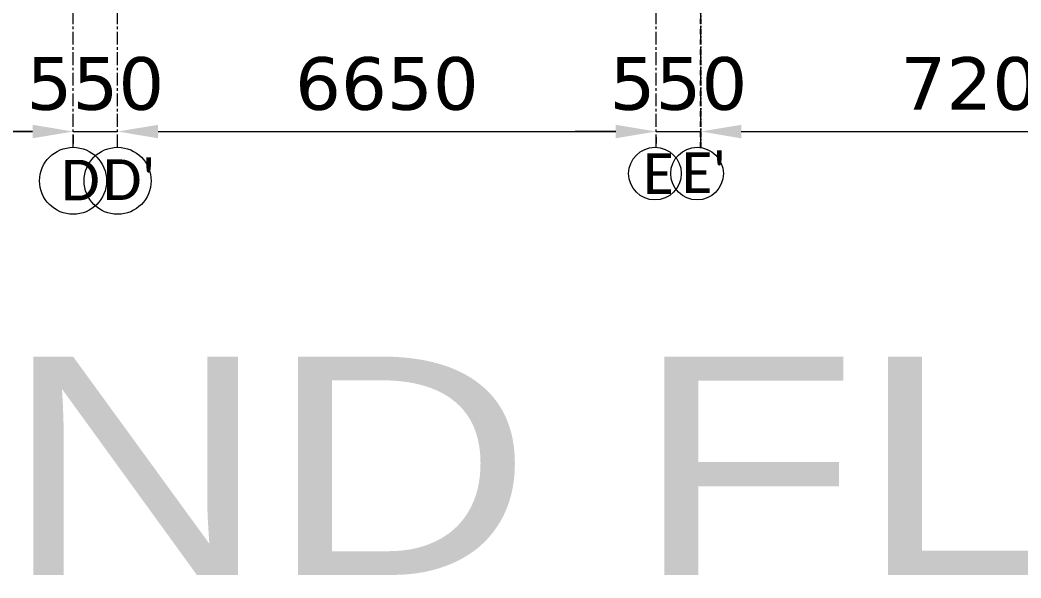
# Model space of a CAD drawing. Header units: millimetres. Extents: x 26027 to 581921, y 7230 to 233891.
# Drawn here: x 472393 to 484754, y 114963 to 121859 of the extents above; entities that cross this region are included whole.
import ezdxf

# ---------------------------------------------------------------- set-up
doc = ezdxf.new("R2010")
doc.units = ezdxf.units.MM
doc.header["$LTSCALE"] = 5
doc.linetypes.add('CENTER', pattern=[50.8, 31.75, -6.35, 6.35, -6.35])
doc.linetypes.add('DASHDOT', pattern=[25.4, 12.7, -6.35, 0, -6.35])
doc.layers.get('DEFPOINTS').update_dxf_attribs({"color": 252})
doc.layers.add('axes', color=252, linetype='Continuous')
for name, color, linetype, lineweight in [('AxisBalloons_2', 252, 'Continuous', 0), ('Dims', 252, 'Continuous', 5), ('Frame', 7, 'Continuous', 5), ('Text', 252, 'Continuous', 5)]:
    doc.layers.add(name, color=color, linetype=linetype, lineweight=lineweight)
doc.styles.add('Dimension', font='verdana.ttf')
doc.styles.add('MARI3', font='arial.ttf', dxfattribs={"width": 1.2})
doc.styles.get("Standard").update_dxf_attribs({"font": 'calibri.ttf'})
doc.dimstyles.new('D500', dxfattribs={"dimtxt": 650, "dimasz": 500, "dimexe": 150, "dimexo": 100, "dimgap": 250, "dimtad": 1, "dimdec": 0, "dimtxsty": 'Dimension', "dimcen": 100, "dimdle": 150, "dimclrd": 250, "dimclre": 250, "dimclrt": 7, "dimadec": 0, "dimazin": 0, "dimtfac": 1, "dimtdec": 0, "dimtmove": 0, "dimatfit": 3, "dimfxl": 1, "dimlwd": 5, "dimlwe": 5, "dimarcsym": 0})

# ---------------------------------------------------------------- blocks, each defined once
blk = doc.blocks.new('*D258')
at = {"layer": 'DEFPOINTS', "color": 0, "transparency": 16777216}
for p in [(473049, 120541, -2), (465851, 120481), (473049, 120481)]:
    blk.add_point(p, dxfattribs=at)
at = {"layer": 'Dims', "color": 250, "linetype": 'Continuous', "lineweight": 5, "transparency": 16777216}
for p, q in [((465851, 120581), (465851, 120631)), ((466351, 120481), (472549, 120481)), ((473049, 120441), (473049, 120331))]:
    blk.add_line(p, q, dxfattribs=at)
at = {"layer": 'Dims', "color": 250, "transparency": 16777216}
for points in [[(466351, 120564), (466351, 120397), (465851, 120481)], [(472549, 120564), (472549, 120397), (473049, 120481)]]:
    blk.add_solid(points, dxfattribs=at)
at = {"layer": 'Dims', "color": 7, "lineweight": 0, "transparency": 16777216, "insert": (469450, 121071), "char_height": 650, "attachment_point": 5, "style": 'Dimension'}
blk.add_mtext('7198', dxfattribs=at)
blk = doc.blocks.new('*D259')
at = {"layer": 'DEFPOINTS', "color": 0, "transparency": 16777216}
for p in [(480249, 120481, -2), (480799, 120481, -5), (480799, 120481)]:
    blk.add_point(p, dxfattribs=at)
at = {"layer": 'Dims', "color": 250, "linetype": 'Continuous', "lineweight": 5, "transparency": 16777216}
for p, q in [((480249, 120581), (480249, 120631)), ((480799, 120581), (480799, 120631)), ((479749, 120481), (479249, 120481)), ((480249, 120481), (480799, 120481)), ((481299, 120481), (481799, 120481))]:
    blk.add_line(p, q, dxfattribs=at)
at = {"layer": 'Dims', "color": 250, "transparency": 16777216}
for points in [[(479749, 120564), (479749, 120397), (480249, 120481)], [(481299, 120564), (481299, 120397), (480799, 120481)]]:
    blk.add_solid(points, dxfattribs=at)
at = {"layer": 'Dims', "color": 7, "lineweight": 0, "transparency": 16777216, "insert": (480524, 121069), "char_height": 650, "attachment_point": 5, "style": 'Dimension'}
blk.add_mtext('550', dxfattribs=at)
blk = doc.blocks.new('*D260')
at = {"layer": 'DEFPOINTS', "color": 0, "transparency": 16777216}
for p in [(480799, 120481), (487999, 120481, 0), (487999, 120481)]:
    blk.add_point(p, dxfattribs=at)
at = {"layer": 'Dims', "color": 250, "linetype": 'Continuous', "lineweight": 5, "transparency": 16777216}
for p, q in [((480799, 120581), (480799, 120631)), ((487999, 120581), (487999, 120631)), ((481299, 120481), (487499, 120481))]:
    blk.add_line(p, q, dxfattribs=at)
at = {"layer": 'Dims', "color": 250, "transparency": 16777216}
for points in [[(481299, 120564), (481299, 120397), (480799, 120481)], [(487499, 120564), (487499, 120397), (487999, 120481)]]:
    blk.add_solid(points, dxfattribs=at)
at = {"layer": 'Dims', "color": 7, "lineweight": 0, "transparency": 16777216, "insert": (484399, 121069), "char_height": 650, "attachment_point": 5, "style": 'Dimension'}
blk.add_mtext('7200', dxfattribs=at)
blk = doc.blocks.new('*D251')
at = {"layer": 'DEFPOINTS', "color": 0, "transparency": 16777216}
for p in [(473599, 120481, -2), (480249, 120511, 2), (480249, 120481)]:
    blk.add_point(p, dxfattribs=at)
at = {"layer": 'Dims', "color": 250, "linetype": 'Continuous', "lineweight": 5, "transparency": 16777216}
for p, q in [((473599, 120581), (473599, 120631)), ((474099, 120481), (479749, 120481)), ((480249, 120411), (480249, 120331))]:
    blk.add_line(p, q, dxfattribs=at)
at = {"layer": 'Dims', "color": 250, "transparency": 16777216}
for points in [[(474099, 120564), (474099, 120397), (473599, 120481)], [(479749, 120564), (479749, 120397), (480249, 120481)]]:
    blk.add_solid(points, dxfattribs=at)
at = {"layer": 'Dims', "color": 7, "lineweight": 0, "transparency": 16777216, "insert": (476924, 121069), "char_height": 650, "attachment_point": 5, "style": 'Dimension'}
blk.add_mtext('6650', dxfattribs=at)
blk = doc.blocks.new('*D501')
at = {"layer": 'DEFPOINTS', "color": 0, "transparency": 16777216}
for p in [(473049, 120481, 0), (473599, 120481, 0), (473599, 120481)]:
    blk.add_point(p, dxfattribs=at)
at = {"layer": 'Dims', "color": 250, "linetype": 'Continuous', "lineweight": 5, "transparency": 16777216}
for p, q in [((473049, 120581), (473049, 120631)), ((473599, 120581), (473599, 120631)), ((472549, 120481), (472049, 120481)), ((473049, 120481), (473599, 120481)), ((474099, 120481), (474599, 120481))]:
    blk.add_line(p, q, dxfattribs=at)
at = {"layer": 'Dims', "color": 250, "transparency": 16777216}
for points in [[(472549, 120564), (472549, 120397), (473049, 120481)], [(474099, 120564), (474099, 120397), (473599, 120481)]]:
    blk.add_solid(points, dxfattribs=at)
at = {"layer": 'Dims', "color": 7, "lineweight": 0, "transparency": 16777216, "insert": (473324, 121069), "char_height": 650, "attachment_point": 5, "style": 'Dimension'}
blk.add_mtext('550', dxfattribs=at)

msp = doc.modelspace()

# ---------------------------------------------------------------- linework, layer by layer
at = {"layer": 'axes', "linetype": 'CENTER', "lineweight": 0}
for p, q in [((473048.8, 120285.6, 0), (473048.8, 230891.1, 0)), ((473598.8, 120285.6, 0), (473598.8, 230891.1, 0)), ((480248.8, 120285.6, 0), (480248.8, 230811.1, 0)), ((480798.8, 120285.6, 0), (480798.8, 230811.1, 0))]:
    msp.add_line(p, q, dxfattribs=at)
at = {"layer": 'axes', "linetype": 'DASHDOT'}
msp.add_line((480798.8, 120285.6, 0), (480798.8, 230811.1, 0), dxfattribs=at)
at = {"layer": 'AxisBalloons_2'}
for centre, radius in [((473048.8, 119871.7, 0), 413.9), ((473598.8, 119871.7, 0), 413.9), ((480233.8, 119960.6, 0), 325), ((480753.7, 119960.6, 2.4), 325)]:
    msp.add_circle(centre, radius, dxfattribs=at)

# ---------------------------------------------------------------- texts
at = {"layer": 'Frame', "style": 'MARI3', "width": 1.2}
msp.add_text('GROUND FLOOR ', height=2698.622, dxfattribs=at).set_placement((458616.7, 115001.3, -4.9))
at = {"layer": 'Text', "char_height": 500, "attachment_point": 1}
for s, insert in [("D'", (473415.5, 120135.6, 0)), ('E', (480083.8, 120209.6, 0)), ("E'", (480562.1, 120222.2, 0)), ('D', (472898.8, 120130.8, 0))]:
    msp.add_mtext_dynamic_manual_height_columns(s, width=500, gutter_width=1, heights=[0], dxfattribs=dict(at, insert=insert))

# ---------------------------------------------------------------- dimensions: what is measured, and where the dimension line sits
at = {"layer": 'Dims', "lineweight": 0}
for base, p1, p2, picture, middle in [((473048.8, 120480.8, 2.4), (465850.8, 120480.8, 2.4), (473048.8, 120540.8, 0), '*D258', (469449.8, 121070.6, 2.4)), ((480248.8, 120480.8, 2.4), (473598.8, 120480.8, 0), (480248.8, 120510.8, 4.7), '*D251', (476923.8, 121069.1, 2.4)), ((487998.8, 120480.8, 0), (480798.8, 120480.8, 0), (487998.8, 120480.8, 0), '*D260', (484398.8, 121069.3, 0))]:
    dim = msp.add_linear_dim(base=base, p1=p1, p2=p2, dimstyle='D500', dxfattribs=at)
    dim.commit()
    dim.dimension.update_dxf_attribs({"geometry": picture, "text_midpoint": middle})
for base, p1, p2, picture, middle in [((473598.8, 120480.8), (473048.8, 120480.8, 0), (473598.8, 120480.8, 0), '*D501', (473323.8, 120480.8)), ((480798.8, 120480.8, 4.7), (480248.8, 120480.8, 2.4), (480798.8, 120480.8, 0), '*D259', (480523.8, 120480.8, 4.7))]:
    dim = msp.add_linear_dim(base=base, p1=p1, p2=p2, dimstyle='D500', dxfattribs=at)
    dim.commit()
    dim.dimension.update_dxf_attribs({"geometry": picture, "text_midpoint": middle, "dimtype": 160})

doc.saveas('drawing.dxf')
